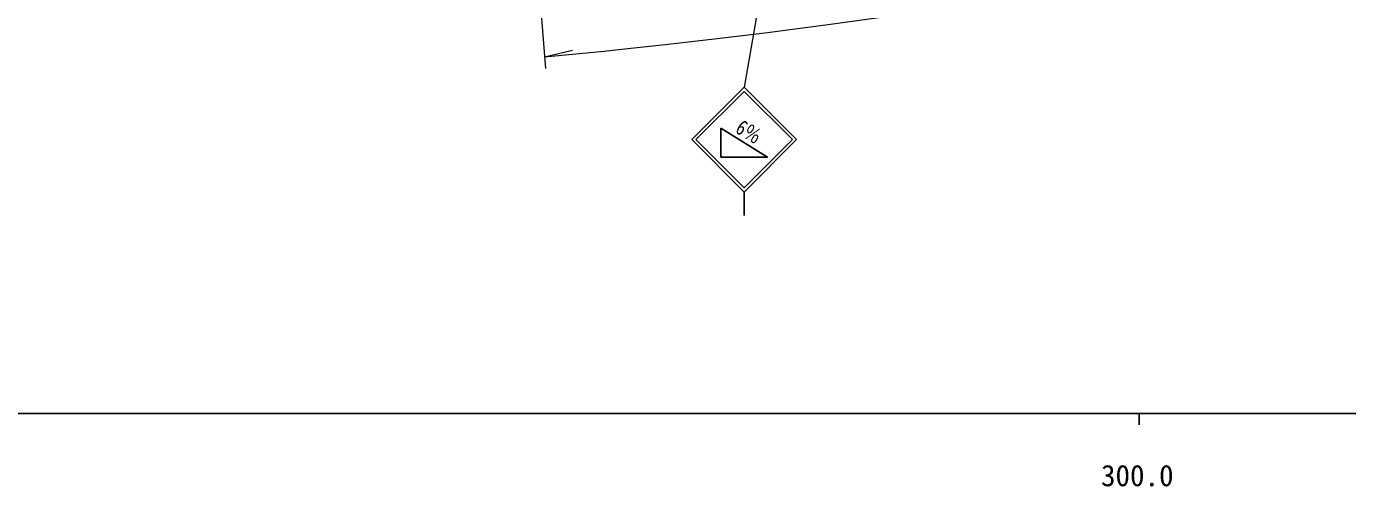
# Model space of a CAD drawing. Units: millimetres, scale not verified. Extents: x 40000 to 680000, y 20000 to 380000.
# Drawn here: x 272435 to 385904, y 198715 to 238214 of the extents above; entities that cross this region are included whole.
import ezdxf
from ezdxf.enums import TextEntityAlignment as Align

# ---------------------------------------------------------------- set-up
doc = ezdxf.new("R2010")
doc.units = ezdxf.units.MM
doc.header["$LTSCALE"] = 1000
for name, color, linetype, lineweight in [('M-STR-HTXT', 7, 'Continuous', 13), ('M-STR-STRC', 7, 'Continuous', 25), ('M-TTL-BAND', 7, 'Continuous', 25)]:
    doc.layers.add(name, color=color, linetype=linetype, lineweight=lineweight)
doc.styles.add('ＭＳ ゴシック', font='')
doc.styles.get('ＭＳ ゴシック').set_extended_font_data('MS Gothic')

msp = doc.modelspace()

# ---------------------------------------------------------------- linework, layer by layer
at = {"layer": 'M-STR-HTXT'}
for p, q in [((340560, 269842), (334076, 232996)), ((315004, 260568), (317014, 234606)), ((316937, 235603), (319323, 236181))]:
    msp.add_line(p, q, dxfattribs=at)
msp.add_lwpolyline([(316937, 235603), (322022, 236104), (324086, 236318), (327308, 236668), (332024, 237209), (336072, 237702), (341486, 238403), (346278, 239063), (351218, 239782), (360879, 241303), (369839, 242851), (376228, 244036), (385221, 245819)], dxfattribs=at)
at = {"layer": 'M-STR-STRC'}
for p, q in [((329576, 228496), (334076, 232996)), ((329930, 228496), (334076, 232642)), ((338577, 228496), (334076, 232996)), ((338223, 228496), (334076, 232642)), ((336076, 226995), (332076, 229495)), ((332076, 229495), (332076, 226995)), ((329576, 228496), (334076, 223995)), ((329930, 228496), (334076, 224349)), ((334076, 224349), (338223, 228496)), ((334077, 223996), (338577, 228496)), ((332076, 226995), (336076, 226995)), ((334076, 223995), (334076, 221996))]:
    msp.add_line(p, q, dxfattribs=at)
msp.add_lwpolyline([(332076, 229495), (336076, 226995), (332076, 226995)], close=True, dxfattribs=at)
at = {"layer": 'M-TTL-BAND'}
for p, q in [((40000, 205000), (579000, 205000)), ((368000, 205000), (368000, 204000))]:
    msp.add_line(p, q, dxfattribs=at)

# ---------------------------------------------------------------- texts
at = {"layer": 'M-STR-STRC', "style": 'ＭＳ ゴシック', "width": 0.8}
msp.add_text('6％', height=1320, rotation=327.995, dxfattribs=at).set_placement((333931, 228263), align=Align.BOTTOM_CENTER)
at = {"layer": 'M-TTL-BAND', "style": 'ＭＳ ゴシック'}
msp.add_text('300.0', height=1833, dxfattribs=at).set_placement((367844, 198195), align=Align.BOTTOM_CENTER)

doc.saveas('drawing.dxf')
